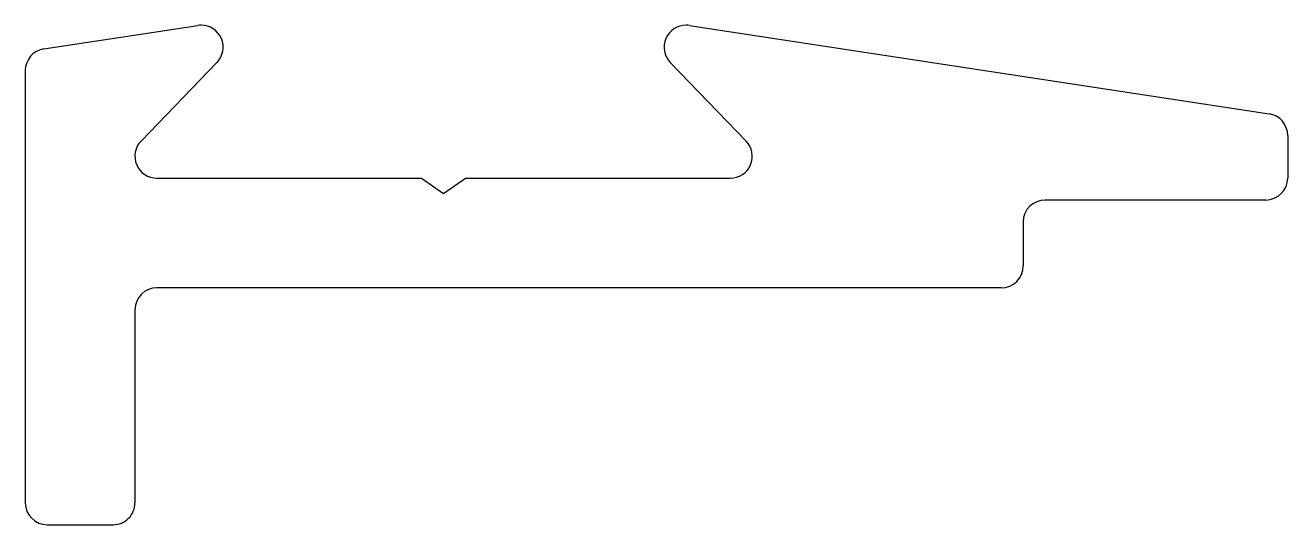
# Model space of a CAD drawing. Extents: x 512.1 to 540.9, y 608.1 to 619.4.
import ezdxf

# ---------------------------------------------------------------- set-up
doc = ezdxf.new("R2010")
doc.units = 0
doc.layers.get('0').update_dxf_attribs({"linetype": 'CONTINUOUS'})

msp = doc.modelspace()

# ---------------------------------------------------------------- linework, layer by layer
for p, q in [((512.573, 618.902), (516.08, 619.436)), ((527.284, 619.436), (540.491, 617.424)), ((516.518, 618.595), (514.788, 616.803)), ((528.575, 616.803), (526.846, 618.595)), ((512.149, 618.407), (512.149, 608.559)), ((540.918, 616.93), (540.918, 615.959)), ((515.151, 615.957), (521.179, 615.956)), ((521.179, 615.956), (521.682, 615.606)), ((521.682, 615.606), (522.184, 615.956)), ((522.184, 615.956), (528.213, 615.957)), ((540.415, 615.459), (535.391, 615.459)), ((534.889, 614.959), (534.889, 613.959)), ((534.387, 613.459), (515.149, 613.459)), ((514.649, 612.959), (514.649, 608.559)), ((512.649, 608.059), (514.149, 608.059))]:
    msp.add_line(p, q)
for centre, radius, start, end in [((516.146, 619.022), 0.419, 88.6793, 99.0995), ((516.158, 618.941), 0.5, 316.0914, 90.297), ((527.206, 618.941), 0.5, 89.7021, 223.9056), ((527.218, 619.021), 0.42, 80.9023, 91.3163), ((512.649, 618.407), 0.5, 98.6604, 180), ((540.417, 616.929), 0.501, 0.1244, 81.4779), ((515.148, 616.456), 0.5, 136.0911, 270.2989), ((528.216, 616.456), 0.5, 269.6987, 43.9065), ((540.417, 615.96), 0.501, 269.8414, 359.8404), ((535.39, 614.958), 0.501, 89.8414, 179.8404), ((534.388, 613.96), 0.501, 269.8414, 359.8404), ((515.149, 612.959), 0.5, 90, 180), ((512.649, 608.559), 0.5, 180, 269.9988), ((514.149, 608.559), 0.5, 269.9988, 0)]:
    msp.add_arc(centre, radius, start, end)

doc.saveas('drawing.dxf')
